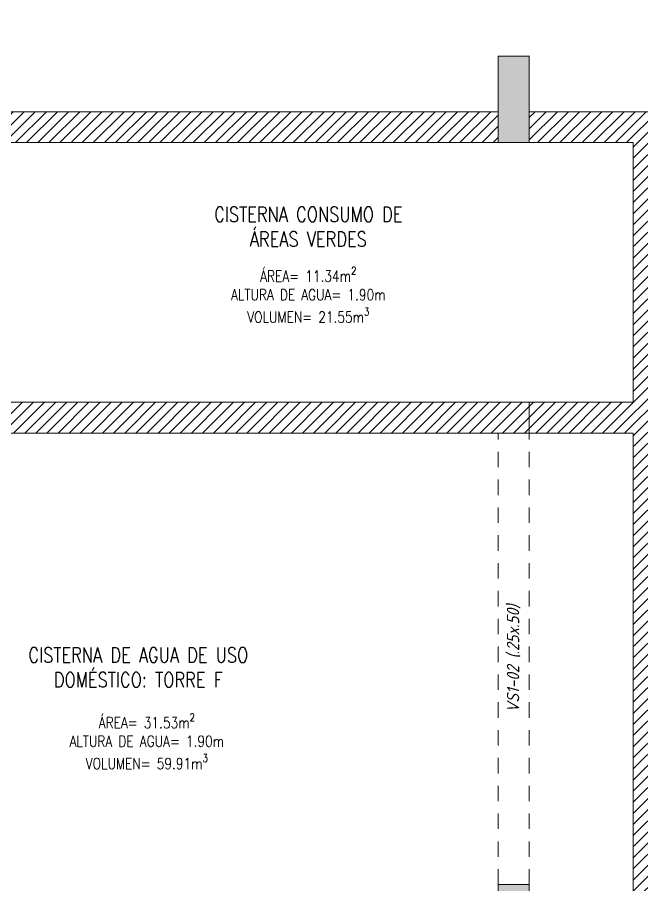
# Model space of a CAD drawing. Header units: millimetres. Extents: x 2085 to 2829, y 1352 to 1631.
# Drawn here: x 2167.46 to 2172.51, y 1608.09 to 1615.1 of the extents above; entities that cross this region are included whole.
import ezdxf

# ---------------------------------------------------------------- set-up
doc = ezdxf.new("R2010")
doc.units = ezdxf.units.MM
doc.linetypes.add('HIDDEN', pattern=[0.375, 0.25, -0.125])
doc.linetypes.add('HIDDEN2', pattern=[0.1875, 0.125, -0.0625])
doc.layers.get('0').update_dxf_attribs({"color": 251, "lineweight": 9})
for name, color, linetype, lineweight in [('A-ESTRUCTURA-HATCH', 251, 'Continuous', 13), ('A-ESTRUCTURA-MUROS', 251, 'Continuous', 13), ('A-ESTRUCTURA-PLACAS', 251, 'Continuous', 13), ('A-ESTRUCTURA-VIGAS', 251, 'HIDDEN2', 13), ('A-MUROS', 251, 'Continuous', 9), ('A-TEXTO-AMBIENTES', 251, 'Continuous', 9), ('A-TEXTO-INDICACIONES', 251, 'Continuous', 13)]:
    doc.layers.add(name, color=color, linetype=linetype, lineweight=lineweight)
doc.layers.add('A_50_Vigas Chata', color=251, linetype='HIDDEN', lineweight=13, plot=False)
doc.styles.add('APPIA -TEXTOS-GENERALES', font='isocp.shx', dxfattribs={"oblique": 15})
doc.styles.add('ROMANS', font='romans.shx', dxfattribs={"width": 0.8})

# ---------------------------------------------------------------- blocks, each defined once
blk = doc.blocks.new('estructuras sotano 1')
at = {"layer": 'A-ESTRUCTURA-HATCH'}
h = blk.add_hatch(color=256, dxfattribs=at)
h.dxf.hatch_style = 1
h.paths.add_polyline_path([(18.94, 5.25), (19.19, 5.25), (19.19, 4.55), (18.94, 4.55)])
h.paths.add_polyline_path([(26.15, 5.25), (26.4, 5.25), (26.4, 4.55), (26.15, 4.55)])
h.paths.add_polyline_path([(26.15, 11.95), (26.4, 11.95), (26.4, 11.25), (26.15, 11.25)])
h.paths.add_polyline_path([(18.89, 11.95), (19.19, 11.95), (19.19, 11.25), (18.89, 11.25)])
h.paths.add_polyline_path([(11.43, 5.25), (11.98, 5.25), (11.98, 4.55), (11.43, 4.55)])
h.paths.add_polyline_path([(11.43, 11.95), (11.98, 11.95), (11.98, 11.25), (11.43, 11.25)])
h.paths.add_polyline_path([(4.22, 5.25), (4.47, 5.25), (4.47, 4.55), (4.22, 4.55)])
h.paths.add_polyline_path([(4.22, 11.95), (4.47, 11.95), (4.47, 11.25), (4.22, 11.25)])
h.paths.add_polyline_path([(18.89, 0.2499), (0, 0.25), (0, 0), (18.89, 0.0001)])
h.paths.add_polyline_path([(27.49, 0.25), (18.94, 0.25), (18.94, 0.0003), (27.49, 0.0004)])
h.paths.add_polyline_path([(15.265, 11.2494), (15.265, 13.45), (17.215, 13.4501), (17.215, 13.6), (15.015, 13.6), (15.015, 11.2494)])
h.paths.add_polyline_path([(19.165, 16.45), (18.94, 16.45), (15.015, 16.45), (15.015, 16.25), (18.915, 16.25), (18.915, 13.3), (19.165, 13.3)])
h.paths.add_polyline_path([(16.265, 11.3994), (17.2149, 11.3994), (17.2149, 11.2494), (16.265, 11.2494)], flags=17)
h = blk.add_hatch(dxfattribs=at)
h.set_pattern_fill('ANSI31', color=256, scale=0.02)
h.set_pattern_definition([(45, (-226278.28786, -8188240.62345), (-0.04490128060535, 0.04490128060535), [])])
h.paths.add_polyline_path([(13.08, 0.25), (13.08, 11.25), (15.015, 11.25), (15.015, 11.5), (11.98, 11.5), (11.98, 11.25), (12.83, 11.25), (12.83, 8.8215), (0.25, 8.8215), (0.25, 11.25), (4.22, 11.25), (4.22, 11.5), (0, 11.5), (0, 0.25), (0.25, 0.25), (0.25, 2.7299), (12.8238, 2.7299), (12.8238, 2.9799), (0.25, 2.9799), (0.25, 5.38), (12.8234, 5.38), (12.8234, 5.63), (0.25, 5.63), (0.25, 8.5715), (12.83, 8.5715), (12.83, 0.25)])
h.paths.add_polyline_path([(4.47, 11.5), (11.43, 11.5), (11.43, 11.25), (4.47, 11.25)], flags=17)
h.paths.add_polyline_path([(19.19, 11.5), (26.15, 11.5), (26.15, 11.25), (21.84, 11.25), (21.84, 9.1504), (27.24, 9.1504), (27.24, 11.25), (26.4, 11.25), (26.4, 11.5), (27.49, 11.5), (27.49, 0.25), (27.24, 0.25), (27.24, 4.7254), (26.4, 4.7254), (26.4, 4.9754), (27.24, 4.9754), (27.24, 8.9004), (19.19, 8.9004), (19.19, 5.25), (18.94, 5.25), (18.94, 9.1504), (21.59, 9.1504), (21.59, 11.25), (19.19, 11.25)])
h.paths.add_polyline_path([(19.19, 4.9754), (26.15, 4.9754), (26.15, 4.7254), (19.19, 4.7254)], flags=17)
h.paths.add_polyline_path([(18.94, 4.55), (19.19, 4.55), (19.19, 0.25), (18.94, 0.25)], flags=17)
at = {"layer": 'A-ESTRUCTURA-MUROS'}
for points in [[(19.19, 11.5), (26.15, 11.5)], [(26.4, 11.5), (27.49, 11.5), (27.49, 0.25)], [(26.4, 11.25), (27.24, 11.25), (27.24, 9.1504), (21.84, 9.1504), (21.84, 11.25), (26.15, 11.25)], [(26.4, 8.9004), (26.4, 9.1504)], [(26.4, 4.9754), (27.24, 4.9754), (27.24, 8.9004), (19.19, 8.9004)]]:
    blk.add_lwpolyline(points, dxfattribs=at)
at = {"layer": 'A-ESTRUCTURA-PLACAS'}
blk.add_lwpolyline([(26.15, 11.95), (26.4, 11.95), (26.4, 11.25), (26.15, 11.25)], close=True, dxfattribs=at)
at = {"layer": 'A-ESTRUCTURA-VIGAS'}
for points in [[(26.15, 5.25), (26.15, 8.9004)], [(26.4, 5.25), (26.4, 8.9004)]]:
    blk.add_lwpolyline(points, dxfattribs=at)
at = {"layer": 'A_50_Vigas Chata', "insert": (26.274, 7.0765), "char_height": 0.1, "attachment_point": 5, "rotation": 90, "style": 'APPIA -TEXTOS-GENERALES'}
blk.add_mtext('VS1-02 (.25x.50)', dxfattribs=at)

msp = doc.modelspace()

# ---------------------------------------------------------------- linework, layer by layer
at = {"transparency": 33554559}
msp.add_lwpolyline([(2172.4409, 1607.8132), (2172.4409, 1611.7382), (2164.3909, 1611.7382), (2164.391, 1607.8132), (2171.351, 1607.8132), (2171.351, 1608.0878), (2171.601, 1608.0878), (2171.601, 1607.8132)], close=True, dxfattribs=at)
at = {"layer": 'A-ESTRUCTURA-PLACAS'}
msp.add_lwpolyline([(2171.351, 1614.7878), (2171.601, 1614.7878), (2171.601, 1614.0878), (2171.351, 1614.0878)], close=True, dxfattribs=at)
at = {"layer": 'A-MUROS'}
for points in [[(2164.3662, 1619.2878), (2160.2157, 1619.2878), (2160.2163, 1614.338), (2157.181, 1614.3375), (2157.181, 1614.7878), (2156.6309, 1614.7878), (2156.6309, 1614.3379), (2149.671, 1614.3378), (2149.671, 1614.7878), (2149.421, 1614.7878), (2149.421, 1614.3378), (2145.201, 1614.3378), (2145.201, 1602.8378), (2172.6909, 1602.8382), (2172.6909, 1614.3378), (2171.601, 1614.3378), (2171.601, 1614.7882), (2171.351, 1614.7878), (2171.351, 1614.338), (2164.391, 1614.338), (2164.391, 1614.7878), (2164.366, 1614.7878)], [(2167.0409, 1614.0882), (2172.4409, 1614.0882), (2172.4409, 1611.9882), (2167.0409, 1611.9882)], [(2172.4409, 1611.7382), (2172.4409, 1603.0878), (2164.391, 1603.0878), (2164.3909, 1611.7382)]]:
    msp.add_lwpolyline(points, close=True, dxfattribs=at)

# ---------------------------------------------------------------- block references
msp.add_blockref('estructuras sotano 1', (2145.201, 1602.8378))

# ---------------------------------------------------------------- texts
at = {"layer": 'A-TEXTO-AMBIENTES', "char_height": 0.12, "width": 2.01632, "attachment_point": 5, "style": 'ROMANS'}
for s, insert in [('CISTERNA CONSUMO DE ÁREAS VERDES', (2169.8151, 1613.4078)), ('CISTERNA DE AGUA DE USO DOMÉSTICO: TORRE F', (2168.4409, 1609.8446))]:
    msp.add_mtext(s, dxfattribs=dict(at, insert=insert))
at = {"layer": 'A-TEXTO-INDICACIONES', "char_height": 0.09, "width": 1.518951, "attachment_point": 5, "style": 'ROMANS'}
for s, insert in [('\\A1;ÁREA= 11.34m{\\H0.7x;\\S2^ ;}\\PALTURA DE AGUA= 1.90m\\PVOLUMEN= 21.55m{\\H0.7x;\\S3^ ;}', (2169.8151, 1612.8578)), ('\\A1;ÁREA= 31.53m{\\H0.7x;\\S2^ ;}\\PALTURA DE AGUA= 1.90m\\PVOLUMEN= 59.91m{\\H0.7x;\\S3^ ;}', (2168.5099, 1609.247))]:
    msp.add_mtext(s, dxfattribs=dict(at, insert=insert))

doc.saveas('drawing.dxf')
